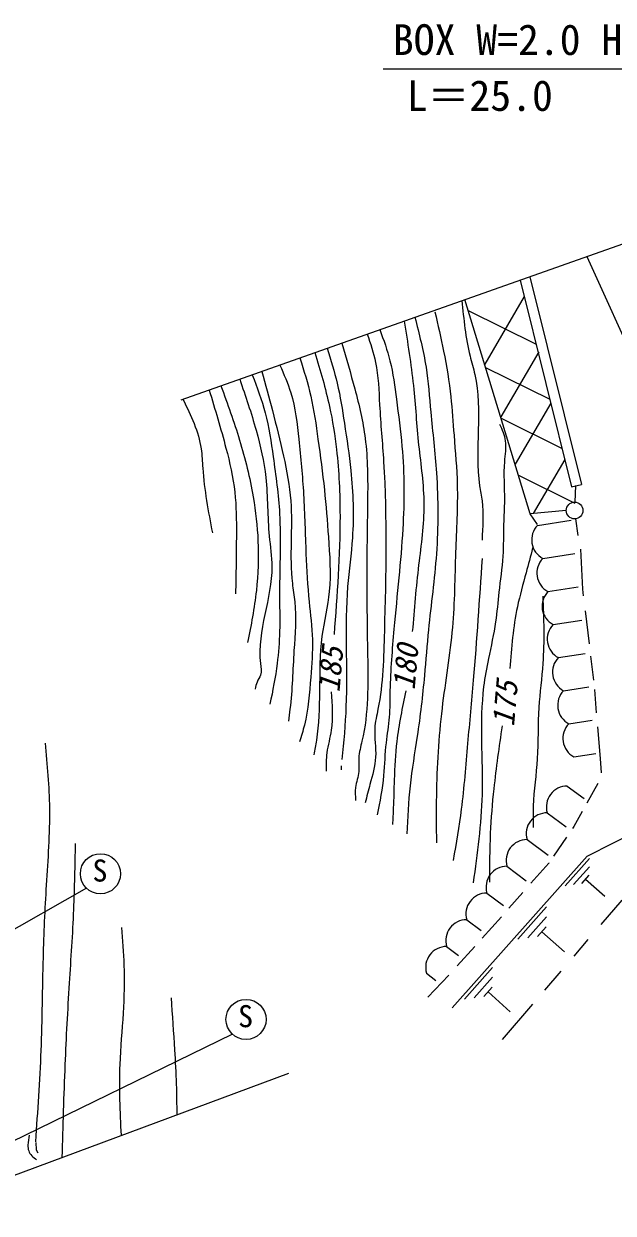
# Model space of a CAD drawing. Units: millimetres, scale not verified. Extents: x 40000 to 680000, y 20000 to 380000.
# Drawn here: x 499920 to 535156, y 259084 to 330151 of the extents above; entities that cross this region are included whole.
import ezdxf
from ezdxf.enums import TextEntityAlignment as Align

# ---------------------------------------------------------------- set-up
doc = ezdxf.new("R2010")
doc.units = ezdxf.units.MM
doc.header["$LTSCALE"] = 1000
doc.linetypes.add('CHAIN', pattern=[18.5, 12, -1.5, 3.5, -1.5])
for name, color, linetype, lineweight in [('M-BGD', 7, 'Continuous', 25), ('M-BMK', 2, 'CHAIN', 13), ('M-BMK-SRVR', 3, 'Continuous', 25), ('M-STR-STR3', 7, 'Continuous', 25), ('M-STR-STRC', 7, 'Continuous', 25)]:
    doc.layers.add(name, color=color, linetype=linetype, lineweight=lineweight)
doc.styles.add('ＭＳ ゴシック', font='')
doc.styles.get('ＭＳ ゴシック').set_extended_font_data('MS Gothic')

msp = doc.modelspace()

# ---------------------------------------------------------------- linework, layer by layer
at = {"layer": 'M-BGD'}
for p, q in [((529595, 314840), (532671, 302475)), ((530164, 315040), (533253, 302620)), ((530199, 300875), (526292, 313672)), ((529840, 313856), (527473, 309805)), ((526491, 313021), (530548, 311009)), ((530700, 310541), (528433, 306660)), ((527530, 309617), (531368, 307714)), ((531426, 307479), (529296, 303833)), ((528456, 306586), (532097, 304780)), ((532261, 304121), (530375, 300891)), ((529495, 303182), (532869, 301509)), ((532671, 302475), (533253, 302620)), ((532872, 301569), (532919, 302568)), ((532348, 301071), (530199, 300875)), ((530624, 300233), (530199, 300875)), ((530635, 300182), (532643, 300498)), ((532909, 300574), (533032, 299581)), ((530945, 298207), (532853, 298506)), ((533203, 298753), (533315, 296374)), ((531256, 296231), (533062, 296515)), ((533315, 296374), (533364, 295973)), ((533475, 295067), (533716, 293097)), ((531567, 294255), (533271, 294523)), ((531877, 292279), (533481, 292532)), ((533806, 292361), (533982, 290928)), ((532188, 290304), (533690, 290540)), ((534030, 290368), (534143, 288990)), ((532498, 288328), (533900, 288548)), ((534212, 288147), (534367, 286258)), ((532809, 286352), (534109, 286557)), ((518894, 285809), (518894, 285570)), ((534367, 286258), (534438, 285388)), ((532411, 284607), (533409, 283856)), ((534229, 284755), (533577, 283581)), ((531208, 283009), (532333, 282163)), ((533303, 283089), (532806, 282194)), ((533592, 280412), (538851, 283098)), ((532806, 282194), (532719, 282067)), ((532367, 281553), (531591, 280419)), ((530006, 281411), (531257, 280470)), ((525535, 271348), (533592, 280412)), ((531316, 280016), (531300, 279993)), ((532285, 278645), (533745, 280285)), ((528803, 279814), (529947, 278952)), ((531300, 279993), (530240, 278794)), ((532785, 278715), (533735, 279785)), ((533285, 278775), (533725, 279275)), ((534655, 278005), (533505, 279025)), ((527600, 278216), (528600, 277463)), ((529755, 278246), (528920, 277301)), ((529455, 275455), (531175, 277385)), ((535662, 277783), (534411, 276325)), ((526398, 276618), (527253, 275974)), ((528473, 276796), (527320, 275516)), ((530045, 275535), (531165, 276795)), ((530635, 275615), (531155, 276195)), ((532245, 274705), (530895, 275905)), ((533648, 275436), (532804, 274452)), ((525195, 275020), (525906, 274484)), ((526880, 275027), (525828, 273859)), ((526265, 271865), (527945, 273765)), ((523992, 273422), (524559, 272995)), ((525322, 273297), (524071, 271999)), ((526845, 271945), (527935, 273185)), ((532031, 273551), (531057, 272416)), ((527425, 272025), (527925, 272595)), ((529005, 271125), (527675, 272315)), ((530334, 271573), (528518, 269457)), ((500643, 263305), (500665, 262875)), ((500665, 262875), (500751, 262682))]:
    msp.add_line(p, q, dxfattribs=at)
msp.add_circle((532848, 301070), 500, dxfattribs=at)
for centre, start, end in [((531531, 299311), 135.80461, 242.06481), ((531841, 297335), 135.80461, 242.06481), ((532152, 295359), 135.80461, 242.06481), ((532463, 293384), 135.80461, 242.06481), ((532773, 291408), 135.80461, 242.06481), ((533084, 289432), 135.80461, 242.06481), ((533395, 287457), 135.80461, 242.06481), ((532409, 283357), 89.90429, 196.1645), ((531206, 281759), 89.90429, 196.1645), ((530004, 280161), 89.90429, 196.1645), ((528801, 278564), 89.90429, 196.1645), ((527598, 276966), 89.90429, 196.1645), ((526396, 275368), 89.90429, 196.1645), ((525193, 273770), 89.90429, 196.1645)]:
    msp.add_arc(centre, 1250, start, end, dxfattribs=at)
for points, knots in [([(526114, 313609), (526219, 312496), (526323, 311382), (526595, 310301), (526688, 309933), (526800, 309569), (526882, 309201), (527366, 307045), (526847, 304748), (527169, 302552), (527214, 302248), (527275, 301946), (527313, 301643), (527410, 300870), (527362, 300084), (527313, 299299)], [0, 0, 0, 0, 1, 1, 1, 2, 2, 2, 3, 3, 3, 4, 4, 4, 5, 5, 5, 5]), ([(524500, 312936), (524680, 312155), (524860, 311374), (525017, 310588), (525197, 309685), (525347, 308776), (525447, 307861), (525531, 307098), (525580, 306332), (525639, 305565), (525714, 304577), (525804, 303589), (525830, 302599), (525865, 301262), (525782, 299922), (525734, 298581), (525682, 297080), (525674, 295577), (525543, 294085), (525401, 292470), (525115, 290867), (524921, 289254), (524714, 287523), (524613, 285781), (524586, 284040), (524572, 283099), (524579, 282158), (524586, 281217)], [0, 0, 0, 0, 1, 1, 1, 2, 2, 2, 3, 3, 3, 4, 4, 4, 5, 5, 5, 6, 6, 6, 7, 7, 7, 8, 8, 8, 9, 9, 9, 9]), ([(522654, 312387), (522864, 311103), (523074, 309819), (523211, 308529), (523336, 307348), (523401, 306162), (523525, 304977), (523649, 303792), (523832, 302609), (523838, 301425), (523844, 300224), (523666, 299022), (523525, 297821), (523369, 296492), (523258, 295164), (523147, 293835)], [0, 0, 0, 0, 1, 1, 1, 2, 2, 2, 3, 3, 3, 4, 4, 4, 5, 5, 5, 5]), ([(523302, 312616), (523554, 311626), (523807, 310636), (523965, 309631), (524104, 308745), (524169, 307848), (524252, 306952), (524363, 305739), (524504, 304531), (524586, 303317), (524696, 301710), (524702, 300092), (524586, 298486), (524477, 296966), (524259, 295457), (524108, 293941), (524018, 293034), (523951, 292123), (523869, 291215), (523758, 290000), (523618, 288787), (523438, 287579), (523291, 286591), (523116, 285606), (523008, 284614), (522904, 283661), (522860, 282702), (522817, 281744)], [0, 0, 0, 0, 1, 1, 1, 2, 2, 2, 3, 3, 3, 4, 4, 4, 5, 5, 5, 6, 6, 6, 7, 7, 7, 8, 8, 8, 9, 9, 9, 9]), ([(520450, 311608), (520641, 311049), (520832, 310491), (520951, 309918), (521123, 309091), (521144, 308234), (521190, 307383), (521252, 306245), (521357, 305117), (521429, 303987), (521644, 300620), (521564, 297234), (521477, 293846), (521437, 292290), (521396, 290734), (521094, 289206), (521019, 288824), (520927, 288443), (520903, 288058), (520868, 287487), (520980, 286906), (520951, 286336), (520923, 285786), (520762, 285246), (520616, 284709), (520516, 284342), (520423, 283975), (520329, 283609)], [0, 0, 0, 0, 1, 1, 1, 2, 2, 2, 3, 3, 3, 4, 4, 4, 5, 5, 5, 6, 6, 6, 7, 7, 7, 8, 8, 8, 9, 9, 9, 9]), ([(521206, 311875), (521430, 311260), (521654, 310645), (521812, 310014), (522000, 309263), (522095, 308489), (522195, 307718), (522317, 306776), (522447, 305839), (522529, 304896), (522673, 303261), (522673, 301610), (522577, 299969), (522521, 298994), (522430, 298022), (522338, 297051), (522242, 296030), (522144, 295010), (522051, 293989), (521939, 292764), (521834, 291537), (521812, 290306), (521803, 289779), (521809, 289251), (521764, 288727), (521720, 288216), (521628, 287708), (521573, 287197), (521502, 286545), (521492, 285887), (521429, 285235), (521353, 284448), (521200, 283670), (521047, 282892)], [0, 0, 0, 0, 1, 1, 1, 2, 2, 2, 3, 3, 3, 4, 4, 4, 5, 5, 5, 6, 6, 6, 7, 7, 7, 8, 8, 8, 9, 9, 9, 10, 10, 10, 11, 11, 11, 11]), ([(518054, 310761), (518271, 310069), (518488, 309378), (518655, 308674), (518841, 307887), (518964, 307084), (519085, 306283), (519228, 305343), (519370, 304405), (519468, 303460), (519606, 302127), (519655, 300779), (519564, 299442), (519497, 298467), (519355, 297498), (519277, 296524), (519086, 294143), (519277, 291739), (519181, 289349), (519139, 288295), (519040, 287244), (518942, 286192)], [0, 0, 0, 0, 1, 1, 1, 2, 2, 2, 3, 3, 3, 4, 4, 4, 5, 5, 5, 6, 6, 6, 7, 7, 7, 7]), ([(518924, 311068), (519193, 310162), (519463, 309255), (519707, 308340), (519968, 307362), (520201, 306374), (520329, 305374), (520485, 304157), (520485, 302922), (520473, 301691), (520459, 300364), (520432, 299042), (520425, 297720), (520415, 295953), (520442, 294188), (520473, 292411), (520502, 290694), (520534, 288966), (520138, 287292), (520059, 286959), (519963, 286627), (519946, 286288), (519934, 286018), (519971, 285743), (519946, 285475), (519917, 285152), (519796, 284839), (519755, 284518), (519723, 284266), (519739, 284009), (519755, 283753)], [0, 0, 0, 0, 1, 1, 1, 2, 2, 2, 3, 3, 3, 4, 4, 4, 5, 5, 5, 6, 6, 6, 7, 7, 7, 8, 8, 8, 9, 9, 9, 10, 10, 10, 10]), ([(516428, 310186), (516664, 309432), (516901, 308677), (517076, 307909), (517270, 307059), (517388, 306192), (517507, 305326), (517645, 304321), (517783, 303318), (517890, 302312), (517989, 301375), (518059, 300435), (518129, 299490), (518208, 298405), (518286, 297313), (518177, 296237), (518085, 295340), (517863, 294454), (517746, 293559), (517604, 292468), (517618, 291362), (517603, 290258), (517589, 289281), (517551, 288304), (517411, 287340), (517369, 287052), (517319, 286766), (517268, 286479)], [0, 0, 0, 0, 1, 1, 1, 2, 2, 2, 3, 3, 3, 4, 4, 4, 5, 5, 5, 6, 6, 6, 7, 7, 7, 8, 8, 8, 9, 9, 9, 9]), ([(517328, 310504), (517644, 309434), (517960, 308364), (518197, 307275), (518381, 306431), (518517, 305575), (518615, 304716), (518764, 303398), (518822, 302071), (518824, 300746), (518826, 298378), (518648, 296015), (518470, 293652)], [0, 0, 0, 0, 1, 1, 1, 2, 2, 2, 3, 3, 3, 4, 4, 4, 4]), ([(513576, 309178), (513861, 308427), (514146, 307677), (514350, 306905), (514577, 306045), (514703, 305159), (514828, 304274), (514988, 303142), (515146, 302013), (515211, 300877), (515299, 299320), (515212, 297753), (515211, 296190), (515210, 295408), (515232, 294627), (515211, 293846), (515194, 293206), (515148, 292567), (515067, 291932), (514963, 291113), (514800, 290303), (514637, 289493)], [0, 0, 0, 0, 1, 1, 1, 2, 2, 2, 3, 3, 3, 4, 4, 4, 5, 5, 5, 6, 6, 6, 7, 7, 7, 7]), ([(514158, 309384), (514367, 308606), (514576, 307827), (514780, 307048), (515017, 306143), (515248, 305237), (515450, 304322), (515645, 303437), (515814, 302543), (515880, 301643), (516001, 300007), (515785, 298347), (515976, 296716), (516019, 296349), (516083, 295983), (516120, 295616), (516217, 294649), (516130, 293672), (516072, 292698), (516002, 291529), (515972, 290363), (515833, 289206), (515804, 288966), (515770, 288727), (515737, 288488)], [0, 0, 0, 0, 1, 1, 1, 2, 2, 2, 3, 3, 3, 4, 4, 4, 5, 5, 5, 6, 6, 6, 7, 7, 7, 8, 8, 8, 8]), ([(515229, 309762), (515468, 309215), (515708, 308667), (515880, 308100), (516153, 307206), (516260, 306264), (516359, 305326), (516475, 304223), (516580, 303126), (516646, 302025), (516716, 300848), (516740, 299666), (516789, 298486), (516829, 297528), (516886, 296571), (516981, 295616), (517055, 294866), (517152, 294117), (517172, 293367), (517192, 292619), (517135, 291870), (517076, 291119), (517001, 290153), (516923, 289185), (516694, 288249), (516611, 287911), (516509, 287578), (516407, 287245)], [0, 0, 0, 0, 1, 1, 1, 2, 2, 2, 3, 3, 3, 4, 4, 4, 5, 5, 5, 6, 6, 6, 7, 7, 7, 8, 8, 8, 9, 9, 9, 9]), ([(511707, 308517), (512097, 307444), (512487, 306371), (512819, 305278), (513158, 304164), (513437, 303030), (513632, 301882), (513780, 301012), (513880, 300133), (513919, 299251), (513964, 298262), (513933, 297268), (513824, 296285), (513707, 295241), (513502, 294208), (513297, 293176)], [0, 0, 0, 0, 1, 1, 1, 2, 2, 2, 3, 3, 3, 4, 4, 4, 5, 5, 5, 5]), ([(512826, 308913), (513174, 307904), (513522, 306895), (513810, 305865), (514069, 304939), (514279, 303996), (514384, 303044), (514512, 301885), (514483, 300714), (514593, 299545), (514651, 298933), (514746, 298322), (514750, 297717), (514761, 295792), (513841, 293931), (514071, 291919), (514097, 291685), (514140, 291449), (514071, 291240), (514023, 291096), (513923, 290966), (513862, 290822), (513805, 290690), (513781, 290547), (513757, 290404)], [0, 0, 0, 0, 1, 1, 1, 2, 2, 2, 3, 3, 3, 4, 4, 4, 5, 5, 5, 6, 6, 6, 7, 7, 7, 8, 8, 8, 8]), ([(511006, 308270), (511354, 307119), (511702, 305967), (512006, 304800), (512231, 303933), (512432, 303056), (512532, 302169), (512627, 301330), (512631, 300481), (512628, 299634), (512623, 298452), (512601, 297273), (512580, 296094)], [0, 0, 0, 0, 1, 1, 1, 2, 2, 2, 3, 3, 3, 4, 4, 4, 4]), ([(509438, 307715), (509904, 306750), (510371, 305786), (510523, 304752), (510578, 304375), (510592, 303988), (510619, 303604), (510709, 302297), (510951, 301013), (511193, 299729)], [0, 0, 0, 0, 1, 1, 1, 2, 2, 2, 3, 3, 3, 3]), ([(528365, 306235), (528508, 305904), (528651, 305574), (528700, 305230), (528758, 304827), (528686, 304405), (528652, 303987), (528590, 303215), (528657, 302454), (528652, 301691), (528649, 301213), (528618, 300735), (528605, 300256), (528586, 299617), (528598, 298978), (528557, 298342), (528510, 297623), (528397, 296908), (528317, 296190), (528252, 295599), (528210, 295006), (528126, 294420), (528020, 293681), (527847, 292952), (527696, 292219), (527581, 291664), (527478, 291106), (527409, 290545), (527146, 288413), (527372, 286240), (527313, 284087), (527265, 282325), (527026, 280575), (526787, 278826)], [0, 0, 0, 0, 1, 1, 1, 2, 2, 2, 3, 3, 3, 4, 4, 4, 5, 5, 5, 6, 6, 6, 7, 7, 7, 8, 8, 8, 9, 9, 9, 10, 10, 10, 11, 11, 11, 11]), ([(530340, 298831), (530212, 298337), (530083, 297844), (529949, 297351), (529765, 296674), (529571, 295999), (529427, 295314), (529172, 294107), (529072, 292870), (528971, 291634)], [0, 0, 0, 0, 1, 1, 1, 2, 2, 2, 3, 3, 3, 3]), ([(527313, 298199), (527153, 295774), (526992, 293349), (526787, 290928), (526680, 289668), (526561, 288409), (526452, 287149), (526339, 285840), (526237, 284529), (526069, 283226), (525937, 282202), (525764, 281184), (525591, 280165)], [0, 0, 0, 0, 1, 1, 1, 2, 2, 2, 3, 3, 3, 4, 4, 4, 4]), ([(530948, 295950), (530996, 294609), (531043, 293267), (530948, 291932), (530886, 291055), (530763, 290180), (530709, 289301), (530647, 288283), (530679, 287259), (530614, 286240), (530553, 285298), (530408, 284360), (530374, 283418), (530359, 282988), (530367, 282557), (530374, 282126)], [0, 0, 0, 0, 1, 1, 1, 2, 2, 2, 3, 3, 3, 4, 4, 4, 5, 5, 5, 5]), ([(518286, 290235), (518350, 289468), (518414, 288700), (518301, 287950), (518233, 287495), (518101, 287048), (518040, 286592), (517992, 286229), (517990, 285862), (517988, 285495)], [0, 0, 0, 0, 1, 1, 1, 2, 2, 2, 3, 3, 3, 3]), ([(522758, 290304), (522549, 289297), (522340, 288290), (522219, 287271), (522128, 286509), (522087, 285740), (522062, 284972), (522044, 284415), (522034, 283858), (522010, 283301), (521996, 282970), (521977, 282639), (521958, 282309)], [0, 0, 0, 0, 1, 1, 1, 2, 2, 2, 3, 3, 3, 4, 4, 4, 4]), ([(528513, 288195), (528332, 286948), (528152, 285702), (528016, 284450), (527921, 283564), (527848, 282676), (527808, 281786), (527764, 280812), (527760, 279837), (527755, 278861)], [0, 0, 0, 0, 1, 1, 1, 2, 2, 2, 3, 3, 3, 3]), ([(500631, 263358), (500762, 265172), (500894, 266986), (500963, 268803), (501034, 270652), (501041, 272504), (501091, 274353), (501130, 275799), (501194, 277245), (501282, 278691), (501375, 280222), (501495, 281753), (501474, 283283), (501456, 284581), (501337, 285878), (501218, 287175)], [0, 0, 0, 0, 1, 1, 1, 2, 2, 2, 3, 3, 3, 4, 4, 4, 5, 5, 5, 5]), ([(502217, 262427), (502270, 264273), (502322, 266120), (502399, 267966), (502467, 269587), (502554, 271208), (502655, 272829), (502747, 274296), (502849, 275762), (502911, 277231), (502967, 278544), (502990, 279858), (503014, 281172)], [0, 0, 0, 0, 1, 1, 1, 2, 2, 2, 3, 3, 3, 4, 4, 4, 4]), ([(505756, 263740), (505689, 265150), (505622, 266559), (505675, 267966), (505714, 268990), (505816, 270012), (505880, 271037), (505939, 271992), (505965, 272949), (505931, 273903), (505905, 274655), (505841, 275406), (505778, 276156)], [0, 0, 0, 0, 1, 1, 1, 2, 2, 2, 3, 3, 3, 4, 4, 4, 4]), ([(509086, 264976), (509080, 265580), (509073, 266184), (509054, 266788), (509032, 267471), (508993, 268154), (508952, 268836), (508888, 269877), (508817, 270918), (508747, 271958)], [0, 0, 0, 0, 1, 1, 1, 2, 2, 2, 3, 3, 3, 3]), ([(500235, 263756), (500205, 263558), (500174, 263360), (500171, 263154), (500170, 263037), (500177, 262917), (500214, 262811), (500290, 262592), (500488, 262433), (500686, 262274)], [0, 0, 0, 0, 1, 1, 1, 2, 2, 2, 3, 3, 3, 3])]:
    msp.add_open_spline(points, degree=3, knots=knots, dxfattribs=at)
at = {"layer": 'M-BMK'}
msp.add_line((533569, 316244), (538738, 304870), dxfattribs=at)
at = {"layer": 'M-BMK-SRVR'}
for p, q in [((509332, 307678), (569897, 329083)), ((443388, 240588), (515755, 267452))]:
    msp.add_line(p, q, dxfattribs=at)
at = {"layer": 'M-STR-STR3'}
msp.add_line((521403, 327464), (541601, 327464), dxfattribs=at)
at = {"layer": 'M-STR-STRC'}
for p, q in [((503669, 278503), (482782, 266618)), ((512402, 269772), (486665, 257265))]:
    msp.add_line(p, q, dxfattribs=at)
for centre in [(504503, 279365), (513205, 270663)]:
    msp.add_circle(centre, 1200, dxfattribs=at)

# ---------------------------------------------------------------- texts
at = {"layer": 'M-BGD', "style": 'ＭＳ ゴシック', "oblique": 15}
for s, p in [('185', (519183, 290134)), ('180', (523677, 290274)), ('175', (529616, 288089))]:
    msp.add_text(s, height=1320, rotation=84.92, dxfattribs=at).set_placement(p, align=Align.BOTTOM_LEFT)
at = {"layer": 'M-STR-STR3', "style": 'ＭＳ ゴシック'}
for s, p in [('BOX W=2.0 H=2.0', (521983, 327738)), ('L＝25.0', (522813, 324397))]:
    msp.add_text(s, height=1833, dxfattribs=at).set_placement(p, align=Align.BOTTOM_LEFT)
at = {"layer": 'M-STR-STRC', "style": 'ＭＳ ゴシック'}
for p in [(504024, 278502), (512727, 269800)]:
    msp.add_text('S', height=1320, dxfattribs=at).set_placement(p, align=Align.BOTTOM_LEFT)

doc.saveas('drawing.dxf')
